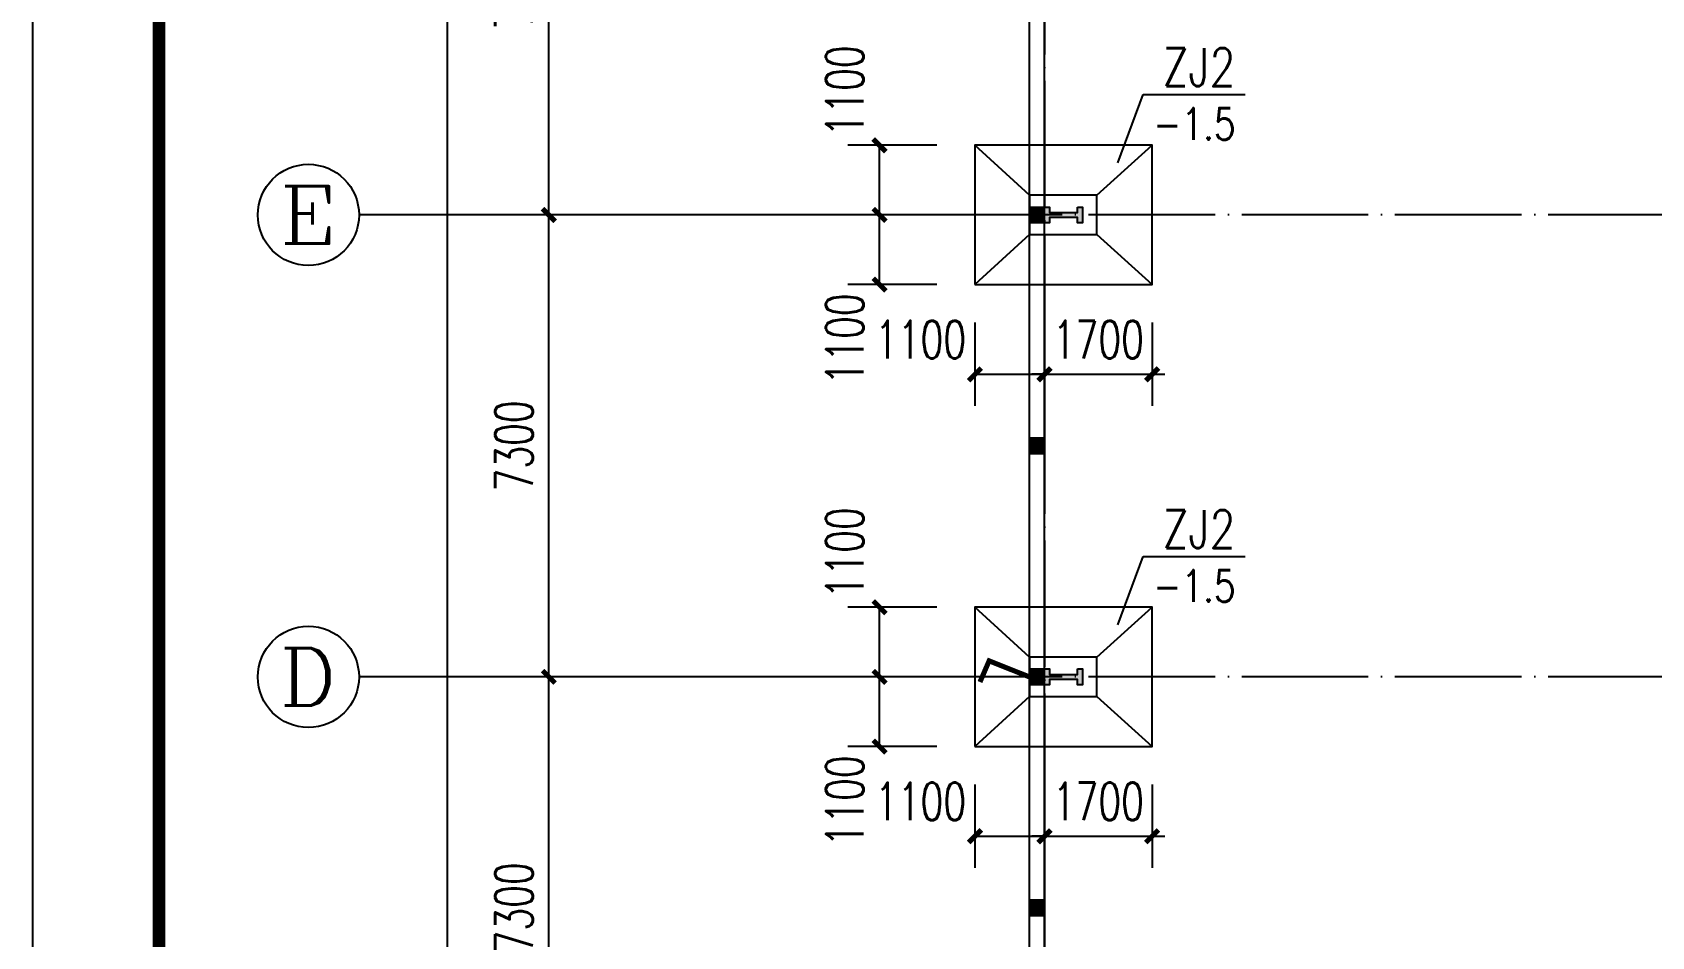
# Model space of a CAD drawing. Extents: x 37237700 to 37865026, y 138877 to 347670.
# Drawn here: x 37237700 to 37263291, y 276138 to 290427 of the extents above; entities that cross this region are included whole.
import ezdxf
from ezdxf.enums import TextEntityAlignment as Align

# ---------------------------------------------------------------- set-up
doc = ezdxf.new("R2010")
doc.units = 0
doc.header["$LTSCALE"] = 1000
doc.header["$MEASUREMENT"] = 0
doc.linetypes.add('ACAD_ISO04W100', pattern=[30.5, 24, -3, 0.5, -3])
doc.linetypes.add('DOTE', pattern=[2.42, 2, -0.2, 0.02, -0.2])
doc.layers.get('0').update_dxf_attribs({"linetype": 'CONTINUOUS'})
doc.layers.get('DEFPOINTS').update_dxf_attribs({"linetype": 'CONTINUOUS'})
for name, color, linetype in [('AXIS', 3, 'CONTINUOUS'), ('AXIS_TEXT', 7, 'CONTINUOUS'), ('COLUMN', 7, 'CONTINUOUS'), ('DOTE', 1, 'ACAD_ISO04W100'), ('PUB_DIM', 3, 'CONTINUOUS'), ('PUB_HATCH', 8, 'CONTINUOUS'), ('PUB_TITLE', 4, 'CONTINUOUS'), ('独立基础', 2, 'CONTINUOUS')]:
    doc.layers.add(name, color=color, linetype=linetype)
doc.styles.add('_TCH_AXIS', font='COMPLEX', dxfattribs={"bigfont": 'GBCBIG'})
doc.styles.add('_TCH_DIM_T3', font='SIMPLEX', dxfattribs={"width": 0.705882, "bigfont": 'GBCBIG'})
doc.styles.add('COMPLEX', font='COMPLEX')
doc.styles.add('DIM_FONT', font='SIMPLEX.shx', dxfattribs={"width": 0.8})
doc.dimstyles.new('_TCH_ARCH&&200', dxfattribs={"dimtxt": 595, "dimasz": 200, "dimexe": 500, "dimexo": 600, "dimgap": 252.5, "dimtad": 1, "dimdec": 0, "dimzin": 0, "dimdsep": 46, "dimtxsty": '_TCH_DIM_T3', "dimblk": 'ARCHTICK', "dimcen": 0.09, "dimclrt": 7, "dimazin": 2, "dimtfac": 1, "dimtdec": 0, "dimtix": 1, "dimtmove": 2, "dimatfit": 3, "dimfxl": 1, "dimtolj": 1, "dimtzin": 0, "dimarcsym": 0})

# ---------------------------------------------------------------- blocks, each defined once
blk = doc.blocks.new('_ArchTick')
at = {"color": 0, "linetype": 'ByBlock', "const_width": 0.4}
blk.add_lwpolyline([(-0.5, -0.5), (0.5, 0.5)], dxfattribs=at)
blk = doc.blocks.new('*D1217')
at = {"layer": 'DEFPOINTS', "color": 0}
for p in [(37252597, 286443), (37253697, 286443), (37253697, 285024)]:
    blk.add_point(p, dxfattribs=at)
at = {"layer": 'PUB_DIM', "color": 0, "lineweight": -2}
for p, q in [((37252597, 285843), (37252597, 284524)), ((37253697, 285843), (37253697, 284524)), ((37252597, 285024), (37253697, 285024))]:
    blk.add_line(p, q, dxfattribs=at)
at = {"layer": 'PUB_DIM', "color": 0, "lineweight": -2, "xscale": 200, "yscale": 200, "zscale": 200, "rotation": 180}
blk.add_blockref('_ArchTick', (37252597, 285024), dxfattribs=at)
at = {"layer": 'PUB_DIM', "color": 0, "lineweight": -2, "xscale": 200, "yscale": 200, "zscale": 200}
blk.add_blockref('_ArchTick', (37253697, 285024), dxfattribs=at)
at = {"layer": 'PUB_DIM', "color": 7, "insert": (37251737, 285574), "char_height": 595, "attachment_point": 5, "style": '_TCH_DIM_T3'}
blk.add_mtext('\\A1;1100', dxfattribs=at)
blk = doc.blocks.new('*D1218')
at = {"layer": 'DEFPOINTS', "color": 0}
for p in [(37253697, 286443), (37255397, 286443), (37255397, 285024)]:
    blk.add_point(p, dxfattribs=at)
at = {"layer": 'PUB_DIM', "color": 0, "lineweight": -2}
for p, q in [((37253697, 285843), (37253697, 284524)), ((37255397, 285843), (37255397, 284524)), ((37253697, 285024), (37253497, 285024)), ((37253697, 285024), (37255397, 285024)), ((37255397, 285024), (37255597, 285024))]:
    blk.add_line(p, q, dxfattribs=at)
at = {"layer": 'PUB_DIM', "color": 0, "lineweight": -2, "xscale": 200, "yscale": 200, "zscale": 200}
blk.add_blockref('_ArchTick', (37253697, 285024), dxfattribs=at)
at = {"layer": 'PUB_DIM', "color": 0, "lineweight": -2, "xscale": 200, "yscale": 200, "zscale": 200, "rotation": 180}
blk.add_blockref('_ArchTick', (37255397, 285024), dxfattribs=at)
at = {"layer": 'PUB_DIM', "color": 7, "insert": (37254547, 285574), "char_height": 595, "attachment_point": 5, "style": '_TCH_DIM_T3'}
blk.add_mtext('\\A1;1700', dxfattribs=at)
blk = doc.blocks.new('*D1219')
at = {"layer": 'DEFPOINTS', "color": 0}
for p in [(37251089, 288643), (37252597, 288643), (37252597, 287543)]:
    blk.add_point(p, dxfattribs=at)
at = {"layer": 'PUB_DIM', "color": 0, "lineweight": -2}
for p, q in [((37251997, 288643), (37250589, 288643)), ((37251089, 287543), (37251089, 288643)), ((37251997, 287543), (37250589, 287543))]:
    blk.add_line(p, q, dxfattribs=at)
at = {"layer": 'PUB_DIM', "color": 0, "lineweight": -2, "xscale": 200, "yscale": 200, "zscale": 200}
for p, rotation in [((37251089, 288643), 90), ((37251089, 287543), 270)]:
    blk.add_blockref('_ArchTick', p, dxfattribs=dict(at, rotation=rotation))
at = {"layer": 'PUB_DIM', "color": 7, "insert": (37250539, 289503), "char_height": 595, "attachment_point": 5, "rotation": 90, "style": '_TCH_DIM_T3'}
blk.add_mtext('\\A1;1100', dxfattribs=at)
blk = doc.blocks.new('*D1220')
at = {"layer": 'DEFPOINTS', "color": 0}
for p in [(37251089, 287543), (37252597, 287543), (37252597, 286443)]:
    blk.add_point(p, dxfattribs=at)
at = {"layer": 'PUB_DIM', "color": 0, "lineweight": -2}
for p, q in [((37251997, 287543), (37250589, 287543)), ((37251089, 286443), (37251089, 287543)), ((37251997, 286443), (37250589, 286443))]:
    blk.add_line(p, q, dxfattribs=at)
at = {"layer": 'PUB_DIM', "color": 0, "lineweight": -2, "xscale": 200, "yscale": 200, "zscale": 200}
for p, rotation in [((37251089, 287543), 90), ((37251089, 286443), 270)]:
    blk.add_blockref('_ArchTick', p, dxfattribs=dict(at, rotation=rotation))
at = {"layer": 'PUB_DIM', "color": 7, "insert": (37250539, 285583), "char_height": 595, "attachment_point": 5, "rotation": 90, "style": '_TCH_DIM_T3'}
blk.add_mtext('\\A1;1100', dxfattribs=at)
blk = doc.blocks.new('*D1229')
at = {"layer": 'DEFPOINTS', "color": 0}
for p in [(37252597, 279143), (37253697, 279143), (37253697, 277724)]:
    blk.add_point(p, dxfattribs=at)
at = {"layer": 'PUB_DIM', "color": 0, "lineweight": -2}
for p, q in [((37252597, 278543), (37252597, 277224)), ((37253697, 278543), (37253697, 277224)), ((37252597, 277724), (37253697, 277724))]:
    blk.add_line(p, q, dxfattribs=at)
at = {"layer": 'PUB_DIM', "color": 0, "lineweight": -2, "xscale": 200, "yscale": 200, "zscale": 200, "rotation": 180}
blk.add_blockref('_ArchTick', (37252597, 277724), dxfattribs=at)
at = {"layer": 'PUB_DIM', "color": 0, "lineweight": -2, "xscale": 200, "yscale": 200, "zscale": 200}
blk.add_blockref('_ArchTick', (37253697, 277724), dxfattribs=at)
at = {"layer": 'PUB_DIM', "color": 7, "insert": (37251737, 278274), "char_height": 595, "attachment_point": 5, "style": '_TCH_DIM_T3'}
blk.add_mtext('\\A1;1100', dxfattribs=at)
blk = doc.blocks.new('*D1230')
at = {"layer": 'DEFPOINTS', "color": 0}
for p in [(37253697, 279143), (37255397, 279143), (37255397, 277724)]:
    blk.add_point(p, dxfattribs=at)
at = {"layer": 'PUB_DIM', "color": 0, "lineweight": -2}
for p, q in [((37253697, 278543), (37253697, 277224)), ((37255397, 278543), (37255397, 277224)), ((37253697, 277724), (37253497, 277724)), ((37253697, 277724), (37255397, 277724)), ((37255397, 277724), (37255597, 277724))]:
    blk.add_line(p, q, dxfattribs=at)
at = {"layer": 'PUB_DIM', "color": 0, "lineweight": -2, "xscale": 200, "yscale": 200, "zscale": 200}
blk.add_blockref('_ArchTick', (37253697, 277724), dxfattribs=at)
at = {"layer": 'PUB_DIM', "color": 0, "lineweight": -2, "xscale": 200, "yscale": 200, "zscale": 200, "rotation": 180}
blk.add_blockref('_ArchTick', (37255397, 277724), dxfattribs=at)
at = {"layer": 'PUB_DIM', "color": 7, "insert": (37254547, 278274), "char_height": 595, "attachment_point": 5, "style": '_TCH_DIM_T3'}
blk.add_mtext('\\A1;1700', dxfattribs=at)
blk = doc.blocks.new('*D1231')
at = {"layer": 'DEFPOINTS', "color": 0}
for p in [(37251089, 281343), (37252597, 281343), (37252597, 280243)]:
    blk.add_point(p, dxfattribs=at)
at = {"layer": 'PUB_DIM', "color": 0, "lineweight": -2}
for p, q in [((37251997, 281343), (37250589, 281343)), ((37251089, 280243), (37251089, 281343)), ((37251997, 280243), (37250589, 280243))]:
    blk.add_line(p, q, dxfattribs=at)
at = {"layer": 'PUB_DIM', "color": 0, "lineweight": -2, "xscale": 200, "yscale": 200, "zscale": 200}
for p, rotation in [((37251089, 281343), 90), ((37251089, 280243), 270)]:
    blk.add_blockref('_ArchTick', p, dxfattribs=dict(at, rotation=rotation))
at = {"layer": 'PUB_DIM', "color": 7, "insert": (37250539, 282203), "char_height": 595, "attachment_point": 5, "rotation": 90, "style": '_TCH_DIM_T3'}
blk.add_mtext('\\A1;1100', dxfattribs=at)
blk = doc.blocks.new('*D1232')
at = {"layer": 'DEFPOINTS', "color": 0}
for p in [(37251089, 280243), (37252597, 280243), (37252597, 279143)]:
    blk.add_point(p, dxfattribs=at)
at = {"layer": 'PUB_DIM', "color": 0, "lineweight": -2}
for p, q in [((37251997, 280243), (37250589, 280243)), ((37251089, 279143), (37251089, 280243)), ((37251997, 279143), (37250589, 279143))]:
    blk.add_line(p, q, dxfattribs=at)
at = {"layer": 'PUB_DIM', "color": 0, "lineweight": -2, "xscale": 200, "yscale": 200, "zscale": 200}
for p, rotation in [((37251089, 280243), 90), ((37251089, 279143), 270)]:
    blk.add_blockref('_ArchTick', p, dxfattribs=dict(at, rotation=rotation))
at = {"layer": 'PUB_DIM', "color": 7, "insert": (37250539, 278283), "char_height": 595, "attachment_point": 5, "rotation": 90, "style": '_TCH_DIM_T3'}
blk.add_mtext('\\A1;1100', dxfattribs=at)
blk = doc.blocks.new('*D1511')
at = {"layer": 'AXIS', "color": 0, "lineweight": -2}
for p, q in [((37250262, 280243), (37245362, 280243)), ((37245862, 272943), (37245862, 280243)), ((37250262, 272943), (37245362, 272943))]:
    blk.add_line(p, q, dxfattribs=at)
at = {"layer": 'DEFPOINTS', "color": 0}
for p in [(37245862, 280243), (37250862, 280243), (37250862, 272943)]:
    blk.add_point(p, dxfattribs=at)
at = {"layer": 'AXIS', "color": 0, "lineweight": -2, "xscale": 200, "yscale": 200, "zscale": 200}
for p, rotation in [((37245862, 280243), 90), ((37245862, 272943), 270)]:
    blk.add_blockref('_ArchTick', p, dxfattribs=dict(at, rotation=rotation))
at = {"layer": 'AXIS', "color": 7, "insert": (37245312, 276593), "char_height": 595, "attachment_point": 5, "rotation": 90, "style": '_TCH_DIM_T3'}
blk.add_mtext('\\A1;7300', dxfattribs=at)
blk = doc.blocks.new('*D1512')
at = {"layer": 'AXIS', "color": 0, "lineweight": -2}
for p, q in [((37250262, 287543), (37245362, 287543)), ((37245862, 280243), (37245862, 287543)), ((37250262, 280243), (37245362, 280243))]:
    blk.add_line(p, q, dxfattribs=at)
at = {"layer": 'DEFPOINTS', "color": 0}
for p in [(37245862, 287543), (37250862, 287543), (37250862, 280243)]:
    blk.add_point(p, dxfattribs=at)
at = {"layer": 'AXIS', "color": 0, "lineweight": -2, "xscale": 200, "yscale": 200, "zscale": 200}
for p, rotation in [((37245862, 287543), 90), ((37245862, 280243), 270)]:
    blk.add_blockref('_ArchTick', p, dxfattribs=dict(at, rotation=rotation))
at = {"layer": 'AXIS', "color": 7, "insert": (37245312, 283893), "char_height": 595, "attachment_point": 5, "rotation": 90, "style": '_TCH_DIM_T3'}
blk.add_mtext('\\A1;7300', dxfattribs=at)
blk = doc.blocks.new('*D1513')
at = {"layer": 'AXIS', "color": 0, "lineweight": -2}
for p, q in [((37250262, 294843), (37245362, 294843)), ((37245862, 287543), (37245862, 294843)), ((37250262, 287543), (37245362, 287543))]:
    blk.add_line(p, q, dxfattribs=at)
at = {"layer": 'DEFPOINTS', "color": 0}
for p in [(37245862, 294843), (37250862, 294843), (37250862, 287543)]:
    blk.add_point(p, dxfattribs=at)
at = {"layer": 'AXIS', "color": 0, "lineweight": -2, "xscale": 200, "yscale": 200, "zscale": 200}
for p, rotation in [((37245862, 294843), 90), ((37245862, 287543), 270)]:
    blk.add_blockref('_ArchTick', p, dxfattribs=dict(at, rotation=rotation))
at = {"layer": 'AXIS', "color": 7, "insert": (37245312, 291193), "char_height": 595, "attachment_point": 5, "rotation": 90, "style": '_TCH_DIM_T3'}
blk.add_mtext('\\A1;7300', dxfattribs=at)
blk = doc.blocks.new('*D1519')
at = {"layer": 'AXIS', "color": 0, "lineweight": -2}
for p, q in [((37250262, 331343), (37243762, 331343)), ((37244262, 258343), (37244262, 331343)), ((37250262, 258343), (37243762, 258343))]:
    blk.add_line(p, q, dxfattribs=at)
at = {"layer": 'DEFPOINTS', "color": 0}
for p in [(37244262, 331343), (37250862, 331343), (37250862, 258343)]:
    blk.add_point(p, dxfattribs=at)
at = {"layer": 'AXIS', "color": 0, "lineweight": -2, "xscale": 200, "yscale": 200, "zscale": 200}
for p, rotation in [((37244262, 331343), 90), ((37244262, 258343), 270)]:
    blk.add_blockref('_ArchTick', p, dxfattribs=dict(at, rotation=rotation))
at = {"layer": 'AXIS', "color": 7, "insert": (37243712, 294843), "char_height": 595, "attachment_point": 5, "rotation": 90, "style": '_TCH_DIM_T3'}
blk.add_mtext('\\A1;73000', dxfattribs=at)
blk = doc.blocks.new('_AXISO')
blk.add_circle((0, 0), 0.5)
at = {"layer": 'AXIS_TEXT', "style": 'COMPLEX', "width": 1.041667}
blk.add_attdef('A', text='', height=0.56, dxfattribs=at).set_placement((-0.25, -0.28), (0.25, -0.28), align=Align.FIT)

msp = doc.modelspace()

# ---------------------------------------------------------------- hatches: boundary and pattern name
for points in [[(37254216.5, 287667.8), (37254296.5, 287667.8), (37254296.5, 287417.8), (37254216.5, 287417.8), (37254216.5, 287502.8), (37253776.5, 287502.8), (37253776.5, 287417.8), (37253696.5, 287417.8), (37253696.5, 287667.8), (37253776.5, 287667.8), (37253776.5, 287582.8), (37254216.5, 287582.8)], [(37254216.5, 280367.8), (37254296.5, 280367.8), (37254296.5, 280117.8), (37254216.5, 280117.8), (37254216.5, 280202.8), (37253776.5, 280202.8), (37253776.5, 280117.8), (37253696.5, 280117.8), (37253696.5, 280367.8), (37253776.5, 280367.8), (37253776.5, 280282.8), (37254216.5, 280282.8)]]:
    msp.add_hatch(color=256).paths.add_polyline_path(points)
at = {"layer": 'PUB_HATCH'}
for points in [[(37253456.5, 287422.8), (37253696.5, 287422.8), (37253696.5, 287662.8), (37253456.5, 287662.8)], [(37253456.5, 283772.8), (37253696.5, 283772.8), (37253696.5, 284012.8), (37253456.5, 284012.8)], [(37253456.5, 280122.8), (37253696.5, 280122.8), (37253696.5, 280362.8), (37253456.5, 280362.8)], [(37253456.5, 276472.8), (37253696.5, 276472.8), (37253696.5, 276712.8), (37253456.5, 276712.8)]]:
    msp.add_hatch(color=256, dxfattribs=at).paths.add_polyline_path(points)

# ---------------------------------------------------------------- linework, layer by layer
for p, q in [((37254856, 288365.5, 0), (37255256.3, 289445, 0)), ((37255256.3, 289445, 0), (37256866.4, 289445, 0)), ((37254856, 281065.5, 0), (37255256.3, 282145, 0)), ((37255256.3, 282145, 0), (37256866.4, 282145, 0))]:
    msp.add_line(p, q)
for points in [[(37253456.5, 331582.8), (37304336.5, 331582.8), (37304336.5, 258102.8), (37253456.5, 258102.8)], [(37253696.5, 331342.8), (37304096.5, 331342.8), (37304096.5, 258342.8), (37253696.5, 258342.8)]]:
    msp.add_lwpolyline(points, close=True)
for points in [[(37254216.5, 287667.8), (37254296.5, 287667.8), (37254296.5, 287417.8), (37254216.5, 287417.8), (37254216.5, 287502.8), (37253776.5, 287502.8), (37253776.5, 287417.8), (37253696.5, 287417.8), (37253696.5, 287667.8), (37253776.5, 287667.8), (37253776.5, 287582.8), (37254216.5, 287582.8), (37254216.5, 287667.8)], [(37254216.5, 280367.8), (37254296.5, 280367.8), (37254296.5, 280117.8), (37254216.5, 280117.8), (37254216.5, 280202.8), (37253776.5, 280202.8), (37253776.5, 280117.8), (37253696.5, 280117.8), (37253696.5, 280367.8), (37253776.5, 280367.8), (37253776.5, 280282.8), (37254216.5, 280282.8), (37254216.5, 280367.8)]]:
    msp.add_lwpolyline(points)
at = {"const_width": 80}
msp.add_lwpolyline([(37253456.5, 280242.8), (37252820.8, 280495.9), (37252676.3, 280161.5)], dxfattribs=at)
at = {"layer": 'AXIS'}
for p, q in [((37250862.5, 287542.8), (37242862.5, 287542.8)), ((37250862.5, 280242.8), (37242862.5, 280242.8))]:
    msp.add_line(p, q, dxfattribs=at)
at = {"layer": 'COLUMN'}
for p, q in [((37253696.5, 287662.8), (37253456.5, 287662.8)), ((37253456.5, 287662.8), (37253456.5, 287422.8)), ((37253696.5, 287422.8), (37253696.5, 287662.8)), ((37253456.5, 287422.8), (37253696.5, 287422.8)), ((37253696.5, 284012.8), (37253456.5, 284012.8)), ((37253456.5, 284012.8), (37253456.5, 283772.8)), ((37253696.5, 283772.8), (37253696.5, 284012.8)), ((37253456.5, 283772.8), (37253696.5, 283772.8)), ((37253696.5, 280362.8), (37253456.5, 280362.8)), ((37253456.5, 280362.8), (37253456.5, 280122.8)), ((37253696.5, 280122.8), (37253696.5, 280362.8)), ((37253456.5, 280122.8), (37253696.5, 280122.8)), ((37253696.5, 276712.8), (37253456.5, 276712.8)), ((37253456.5, 276712.8), (37253456.5, 276472.8)), ((37253696.5, 276472.8), (37253696.5, 276712.8)), ((37253456.5, 276472.8), (37253696.5, 276472.8))]:
    msp.add_line(p, q, dxfattribs=at)
at = {"layer": 'DOTE', "linetype": 'DOTE'}
for p, q in [((37253696.5, 333220.2), (37253696.5, 256309.1)), ((37307213.7, 287542.8), (37250862.5, 287542.8)), ((37307213.7, 280242.8), (37250862.5, 280242.8))]:
    msp.add_line(p, q, dxfattribs=at)
at = {"layer": 'PUB_TITLE'}
msp.add_lwpolyline([(37237700.2, 228870), (37321700.2, 228870), (37321700.2, 347670), (37237700.2, 347670)], close=True, dxfattribs=at)
at = {"layer": 'PUB_TITLE', "const_width": 200}
msp.add_lwpolyline([(37239700.2, 230870), (37319700.2, 230870), (37319700.2, 342670), (37239700.2, 342670)], close=True, dxfattribs=at)
at = {"layer": '独立基础'}
for p, q in [((37253456.5, 287852.8), (37252596.5, 288642.8)), ((37254521.5, 287852.8), (37255396.5, 288642.8)), ((37253456.5, 287232.8), (37252596.5, 286442.8)), ((37254521.5, 287232.8), (37255396.5, 286442.8)), ((37253456.5, 280552.8), (37252596.5, 281342.8)), ((37254521.5, 280552.8), (37255396.5, 281342.8)), ((37253456.5, 279932.8), (37252596.5, 279142.8)), ((37254521.5, 279932.8), (37255396.5, 279142.8))]:
    msp.add_line(p, q, dxfattribs=at)
for points in [[(37252596.5, 286442.8), (37255396.5, 286442.8), (37255396.5, 288642.8), (37252596.5, 288642.8)], [(37253456.5, 287232.8), (37254521.5, 287232.8), (37254521.5, 287852.8), (37253456.5, 287852.8)], [(37252596.5, 279142.8), (37255396.5, 279142.8), (37255396.5, 281342.8), (37252596.5, 281342.8)], [(37253456.5, 279932.8), (37254521.5, 279932.8), (37254521.5, 280552.8), (37253456.5, 280552.8)]]:
    msp.add_lwpolyline(points, close=True, dxfattribs=at)

# ---------------------------------------------------------------- block references
at = {"layer": 'AXIS'}
ref = msp.add_blockref('_AXISO', (37242062.5, 287542.8), dxfattribs=dict(at, xscale=1600, yscale=1600, zscale=1600))
ref.add_attrib('A', 'E', dxfattribs={"layer": 'AXIS_TEXT', "height": 905.1, "style": '_TCH_AXIS', "width": 1.3125}).set_placement((37241609.9, 287090.3), (37242515, 287090.3), align=Align.FIT)
ref = msp.add_blockref('_AXISO', (37242062.5, 280242.8), dxfattribs=dict(at, xscale=1600, yscale=1600, zscale=1600))
ref.add_attrib('A', 'D', dxfattribs={"layer": 'AXIS_TEXT', "height": 905.1, "style": '_TCH_AXIS', "width": 1.235294}).set_placement((37241609.9, 279790.3), (37242515, 279790.3), align=Align.FIT)

# ---------------------------------------------------------------- texts
at = {"style": 'DIM_FONT', "width": 0.8}
for s, height, p in [('ZJ2', 600, (37255562.9, 289576.9, 0)), ('-1.5', 500, (37255414.3, 288730.8, 0)), ('ZJ2', 600, (37255562.9, 282276.9, 0)), ('-1.5', 500, (37255414.3, 281430.8, 0))]:
    msp.add_text(s, height=height, dxfattribs=at).set_placement(p)

# ---------------------------------------------------------------- dimensions: what is measured, and where the dimension line sits
at = {"layer": 'AXIS'}
for p1, p2, distance, picture, middle in [((37250862.5, 258342.8), (37250862.5, 331342.8), 6600, '*D1519', (37243712.5, 294842.8)), ((37250862.5, 287542.8), (37250862.5, 294842.8), 5000, '*D1513', (37245312.5, 291192.8)), ((37250862.5, 280242.8), (37250862.5, 287542.8), 5000, '*D1512', (37245312.5, 283892.8)), ((37250862.5, 272942.8), (37250862.5, 280242.8), 5000, '*D1511', (37245312.5, 276592.8))]:
    dim = msp.add_aligned_dim(p1=p1, p2=p2, distance=distance, dimstyle='_TCH_ARCH&&200', dxfattribs=at)
    dim.commit()
    dim.dimension.update_dxf_attribs({"geometry": picture, "text_midpoint": middle})
at = {"layer": 'PUB_DIM'}
for base, p1, p2, angle, picture, middle in [((37251088.8, 288642.8), (37252596.5, 287542.8), (37252596.5, 288642.8), 90, '*D1219', (37250538.8, 289502.8)), ((37251088.8, 287542.8), (37252596.5, 286442.8), (37252596.5, 287542.8), 90, '*D1220', (37250538.8, 285582.8)), ((37253696.5, 285023.6), (37252596.5, 286442.8), (37253696.5, 286442.8), 0, '*D1217', (37251736.5, 285573.6)), ((37251088.8, 281342.8), (37252596.5, 280242.8), (37252596.5, 281342.8), 90, '*D1231', (37250538.8, 282202.8)), ((37251088.8, 280242.8), (37252596.5, 279142.8), (37252596.5, 280242.8), 90, '*D1232', (37250538.8, 278282.8)), ((37253696.5, 277723.6), (37252596.5, 279142.8), (37253696.5, 279142.8), 0, '*D1229', (37251736.5, 278273.6))]:
    dim = msp.add_linear_dim(base=base, p1=p1, p2=p2, angle=angle, dimstyle='_TCH_ARCH&&200', dxfattribs=at)
    dim.commit()
    dim.dimension.update_dxf_attribs({"geometry": picture, "text_midpoint": middle, "dimtype": 129})
for p1, p2, picture, middle in [((37253696.5, 286442.8), (37255396.5, 286442.8), '*D1218', (37254546.5, 285573.6)), ((37253696.5, 279142.8), (37255396.5, 279142.8), '*D1230', (37254546.5, 278273.6))]:
    dim = msp.add_aligned_dim(p1=p1, p2=p2, distance=-1419.2, dimstyle='_TCH_ARCH&&200', dxfattribs=at)
    dim.commit()
    dim.dimension.update_dxf_attribs({"geometry": picture, "text_midpoint": middle})

doc.saveas('drawing.dxf')
